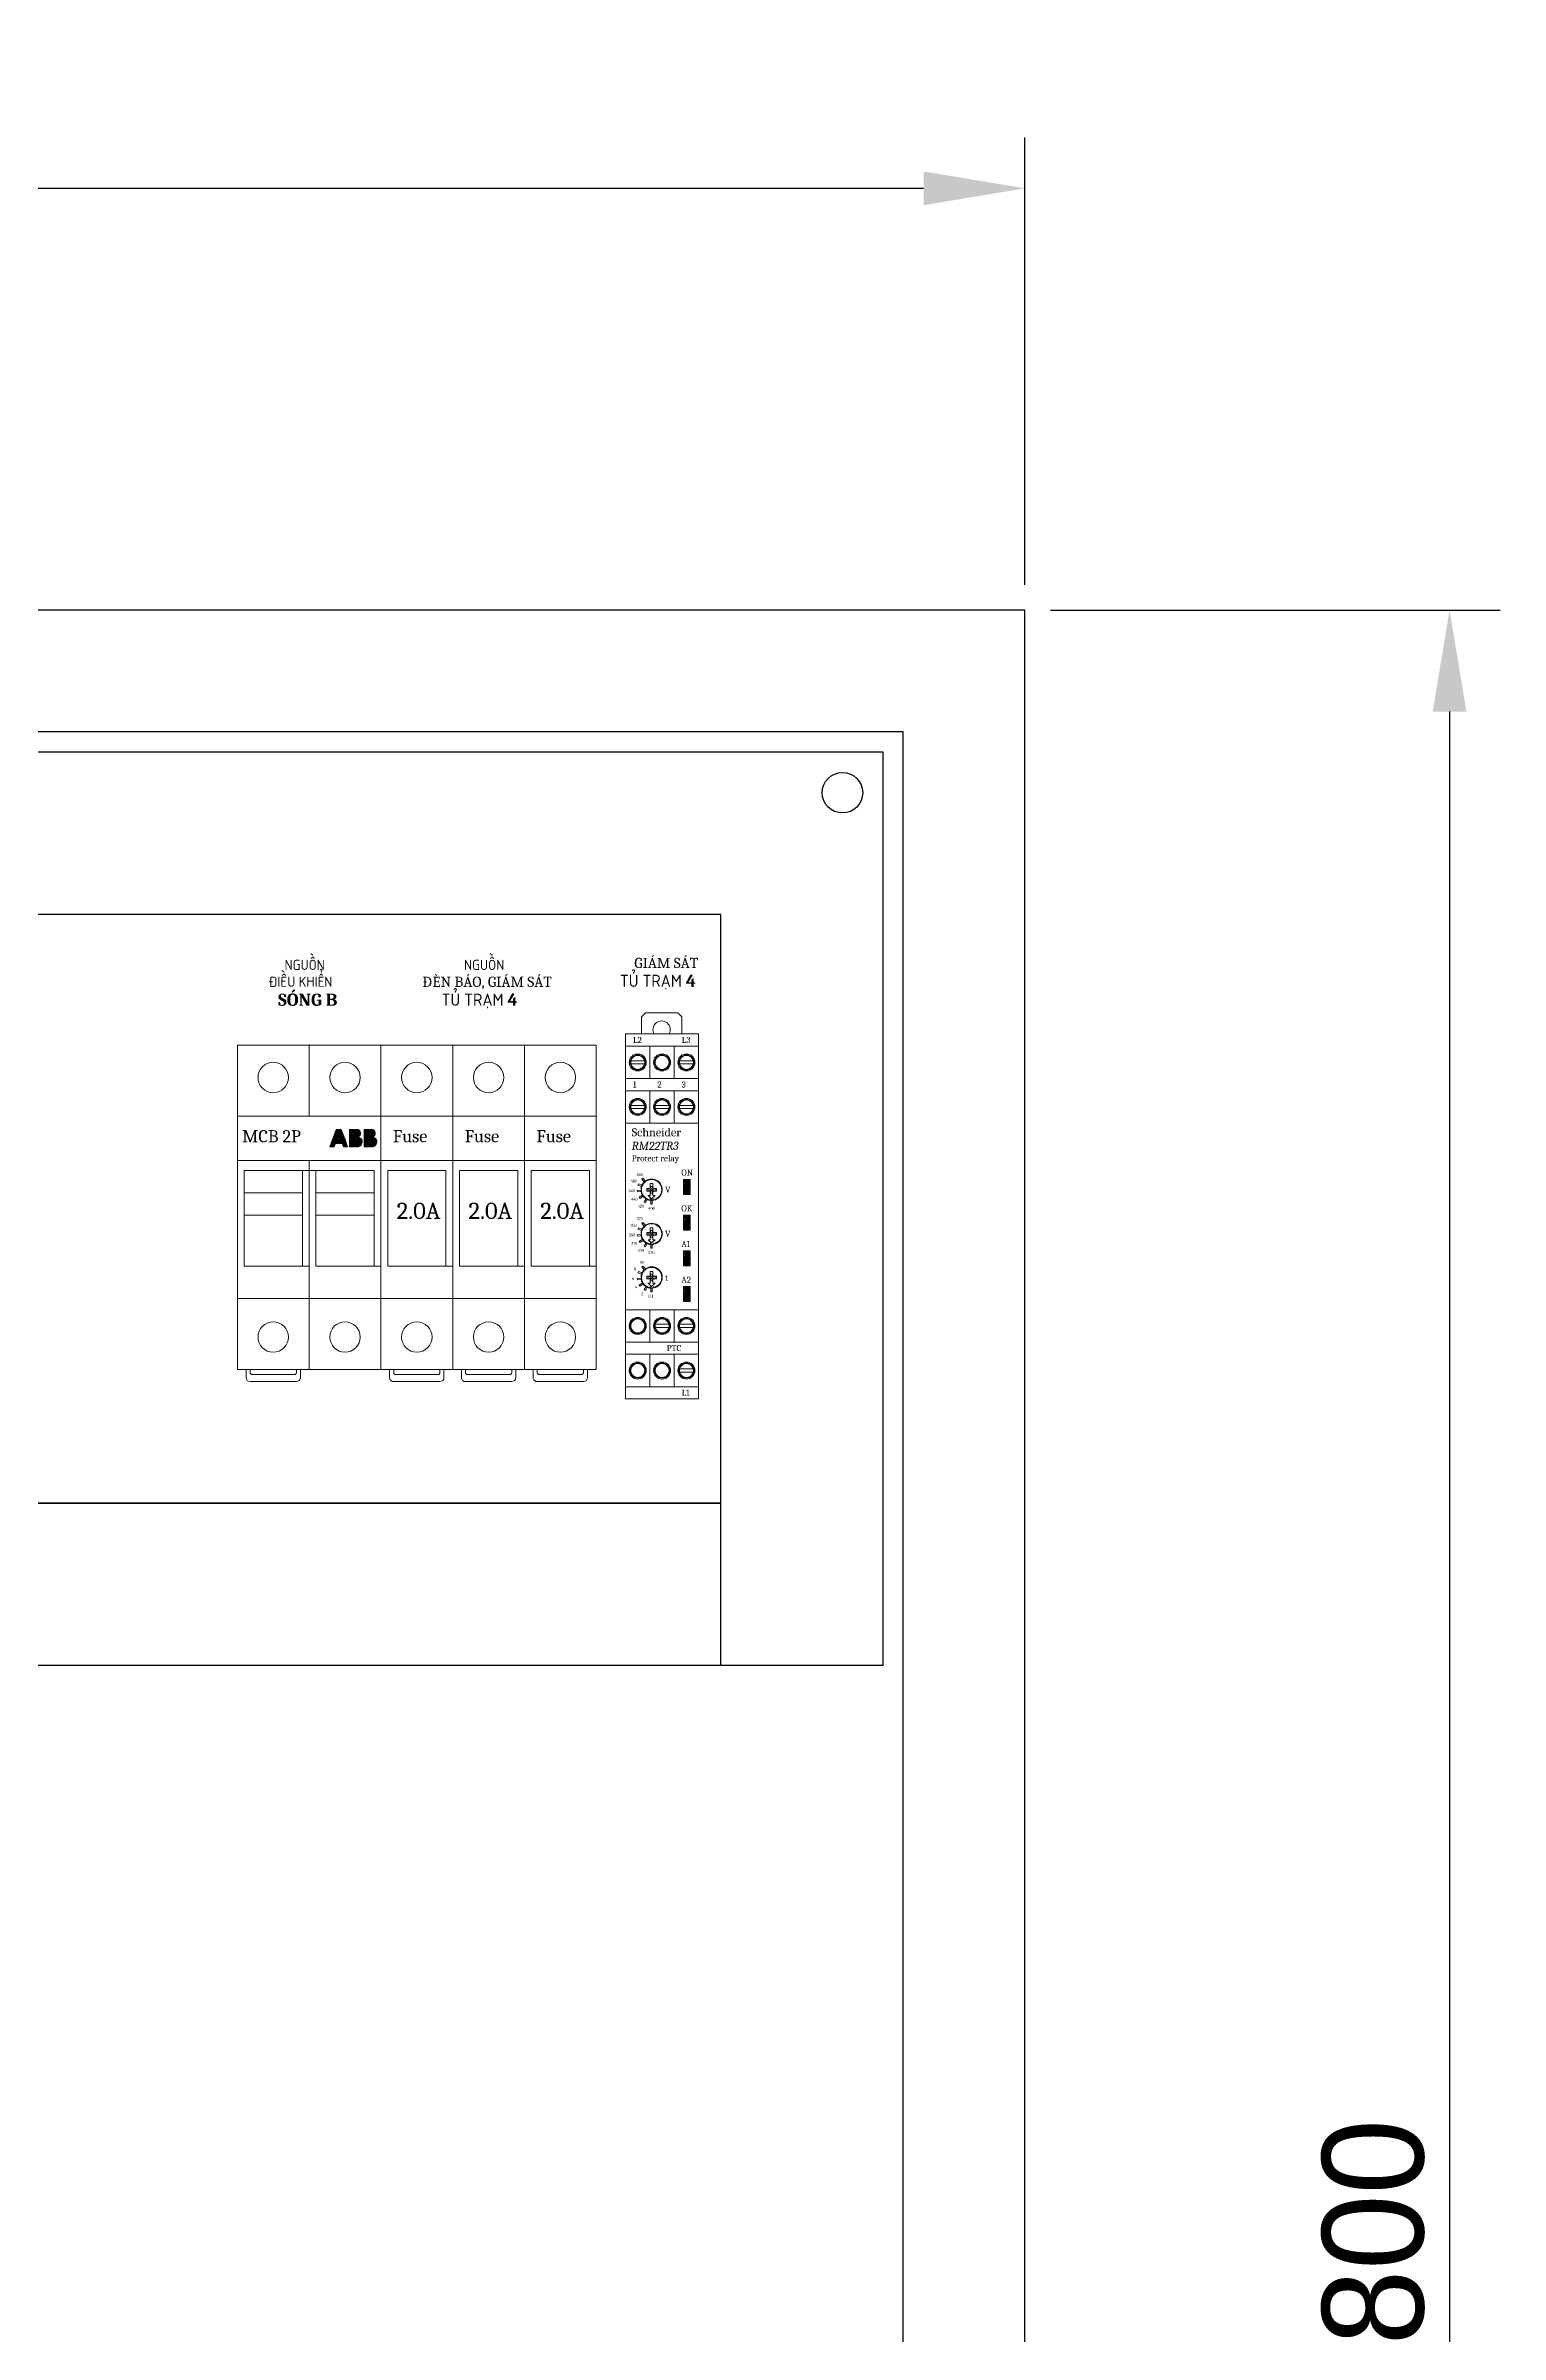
# Model space of a CAD drawing. Extents: x 223136 to 348136, y -32544 to -4064.
# Drawn here: x 241722 to 242081, y -30835 to -30271 of the extents above; entities that cross this region are included whole.
import ezdxf

# ---------------------------------------------------------------- set-up
doc = ezdxf.new("R2010")
doc.units = 0
doc.header["$LTSCALE"] = 20
doc.header["$MEASUREMENT"] = 0
for name, color, linetype, lineweight in [('EPLAN100', 7, 'Continuous', 25), ('Ghi Chu', 7, 'Continuous', 13), ('kich thuoc', 140, 'Continuous', 0)]:
    doc.layers.add(name, color=color, linetype=linetype, lineweight=lineweight)
doc.layers.add('PDF_Geometry', color=7, linetype='Continuous')
doc.layers.add('WirringDuct', color=130, linetype='Continuous')
doc.styles.add('Chu_10', font='Cambria.ttf', dxfattribs={"height": 10})
doc.dimstyles.get("Standard").update_dxf_attribs({"dimtxt": 0.18, "dimasz": 0.18, "dimexe": 0.18, "dimexo": 0.0625, "dimgap": 0.09, "dimtad": 0, "dimtih": 1, "dimtoh": 1, "dimdec": 4, "dimzin": 0, "dimdsep": 46, "dimtxsty": 'Standard', "dimcen": 0.09, "dimadec": 0, "dimazin": 0, "dimtfac": 1, "dimtdec": 4, "dimtofl": 0, "dimtmove": 0, "dimatfit": 3, "dimfxl": 0, "dimtolj": 1, "dimtzin": 0, "dimarcsym": 0})

# ---------------------------------------------------------------- blocks, each defined once
blk = doc.blocks.new('MCB-2P')
at = {"layer": 'EPLAN100', "linetype": 'Continuous', "lineweight": 13, "ltscale": 8}
for points in [[(-2968.54, 1257.57), (-2967.82, 1259.63), (-2966.48, 1259.63), (-2966.48, 1258.4), (-2967.2, 1258.4), (-2967.51, 1257.57)], [(-2967.76, 1259.82), (-2966.98, 1261.88), (-2966.48, 1261.88), (-2966.48, 1259.82)], [(-2964.97, 1259.82), (-2965.74, 1261.88), (-2966.25, 1261.88), (-2966.25, 1259.82)], [(-2964.19, 1257.57), (-2964.91, 1259.63), (-2966.25, 1259.63), (-2966.25, 1258.4), (-2965.53, 1258.4), (-2965.22, 1257.57)], [(-2963.73, 1261.88), (-2962.49, 1261.88), (-2962.49, 1259.82), (-2963.73, 1259.82)], [(-2963.73, 1257.57), (-2963.73, 1259.63), (-2962.49, 1259.63), (-2962.49, 1257.57)], [(-2961.13, 1259.82), (-2962.27, 1259.82), (-2962.27, 1261.88), (-2961.65, 1261.88), (-2961.42, 1261.77), (-2961.21, 1261.57), (-2961.09, 1261.36), (-2961.05, 1261.24), (-2961.01, 1260.99), (-2961.01, 1260.74), (-2961.13, 1260.46), (-2961.3, 1260.29), (-2961.42, 1260.21), (-2961.42, 1260), (-2961.3, 1259.92)], [(-2962.27, 1259.63), (-2962.27, 1257.57), (-2961.54, 1257.57), (-2961.21, 1257.76), (-2960.97, 1258.01), (-2960.8, 1258.25), (-2960.68, 1258.5), (-2960.64, 1258.79), (-2960.64, 1259.12), (-2960.72, 1259.37), (-2960.8, 1259.53), (-2960.93, 1259.63)], [(-2960.08, 1261.87), (-2958.84, 1261.87), (-2958.84, 1259.81), (-2960.08, 1259.81)], [(-2960.08, 1257.57), (-2960.08, 1259.63), (-2958.84, 1259.63), (-2958.84, 1257.57)], [(-2957.48, 1259.81), (-2958.62, 1259.81), (-2958.62, 1261.87), (-2958, 1261.87), (-2957.77, 1261.77), (-2957.57, 1261.57), (-2957.44, 1261.36), (-2957.4, 1261.24), (-2957.36, 1260.99), (-2957.36, 1260.74), (-2957.48, 1260.45), (-2957.65, 1260.29), (-2957.77, 1260.21), (-2957.77, 1260), (-2957.65, 1259.92)], [(-2958.62, 1259.63), (-2958.62, 1257.57), (-2957.89, 1257.57), (-2957.57, 1257.76), (-2957.32, 1258), (-2957.15, 1258.25), (-2957.03, 1258.5), (-2956.99, 1258.79), (-2956.99, 1259.12), (-2957.07, 1259.36), (-2957.15, 1259.53), (-2957.28, 1259.63)]]:
    blk.add_hatch(color=1, dxfattribs=at).paths.add_polyline_path(points, flags=0)
at = {"lineweight": 15}
for p, q in [((-2991.38, 1282.69), (-2991.38, 1202.69)), ((-2973.68, 1282.69), (-2991.38, 1282.69)), ((-2955.98, 1282.69), (-2973.68, 1282.69)), ((-2955.98, 1282.69), (-2955.98, 1202.69)), ((-2991.38, 1202.69), (-2973.68, 1202.69)), ((-2973.68, 1202.69), (-2955.98, 1202.69))]:
    blk.add_line(p, q, dxfattribs=at)
at = {"lineweight": 5}
for p, q in [((-2973.68, 1282.69), (-2973.68, 1265.19)), ((-2991.38, 1265.19), (-2973.68, 1265.19)), ((-2991.38, 1265.19), (-2973.68, 1265.19)), ((-2973.68, 1265.19), (-2955.98, 1265.19)), ((-2973.68, 1265.19), (-2955.98, 1265.19)), ((-2991.38, 1254.19), (-2973.68, 1254.19)), ((-2973.68, 1254.19), (-2973.68, 1229.19)), ((-2973.68, 1254.19), (-2955.98, 1254.19)), ((-2989.71, 1251.75), (-2989.71, 1228.19)), ((-2989.71, 1251.75), (-2957.65, 1251.75)), ((-2975.35, 1251.75), (-2975.35, 1228.19)), ((-2972.01, 1251.75), (-2972.01, 1228.19)), ((-2957.65, 1251.75), (-2957.65, 1228.19)), ((-2989.71, 1246.25), (-2975.35, 1246.25)), ((-2972.01, 1246.25), (-2957.65, 1246.25)), ((-2989.71, 1240.75), (-2975.35, 1240.75)), ((-2972.01, 1240.75), (-2957.65, 1240.75)), ((-2989.71, 1228.19), (-2973.68, 1228.19)), ((-2973.68, 1229.19), (-2973.68, 1202.69)), ((-2972.01, 1228.19), (-2955.98, 1228.19)), ((-2991.38, 1220.19), (-2973.68, 1220.19)), ((-2973.68, 1220.19), (-2955.98, 1220.19)), ((-2989.23, 1202.69), (-2989.23, 1200.69)), ((-2988.23, 1202.69), (-2988.23, 1201.93)), ((-2976.83, 1202.69), (-2976.83, 1201.93)), ((-2975.83, 1202.69), (-2975.83, 1200.69)), ((-2976.83, 1199.69), (-2988.23, 1199.69)), ((-2977.33, 1201.43), (-2987.73, 1201.43))]:
    blk.add_line(p, q, dxfattribs=at)
for centre in [(-2982.53, 1274.69), (-2964.83, 1274.69), (-2982.53, 1210.69), (-2964.83, 1210.69)]:
    blk.add_circle(centre, 3.75, dxfattribs=at)
for centre, radius, start, end in [((-2988.23, 1200.69), 1, 180, 270), ((-2987.73, 1201.93), 0.5, 180, 270), ((-2977.33, 1201.93), 0.5, 270, 0), ((-2976.83, 1200.69), 1, 270, 0)]:
    blk.add_arc(centre, radius, start, end, dxfattribs=at)
at = {"layer": 'EPLAN100', "color": 1, "linetype": 'Continuous', "lineweight": 13, "ltscale": 8}
for points in [[(-2968.54, 1257.57), (-2967.82, 1259.63), (-2966.48, 1259.63), (-2966.48, 1258.4), (-2967.2, 1258.4), (-2967.51, 1257.57)], [(-2967.76, 1259.82), (-2966.98, 1261.88), (-2966.48, 1261.88), (-2966.48, 1259.82)], [(-2964.97, 1259.82), (-2965.74, 1261.88), (-2966.25, 1261.88), (-2966.25, 1259.82)], [(-2964.19, 1257.57), (-2964.91, 1259.63), (-2966.25, 1259.63), (-2966.25, 1258.4), (-2965.53, 1258.4), (-2965.22, 1257.57)], [(-2963.73, 1261.88), (-2962.49, 1261.88), (-2962.49, 1259.82), (-2963.73, 1259.82)], [(-2963.73, 1257.57), (-2963.73, 1259.63), (-2962.49, 1259.63), (-2962.49, 1257.57)], [(-2961.13, 1259.82), (-2962.27, 1259.82), (-2962.27, 1261.88), (-2961.65, 1261.88), (-2961.42, 1261.77), (-2961.21, 1261.57), (-2961.09, 1261.36), (-2961.05, 1261.24), (-2961.01, 1260.99), (-2961.01, 1260.74), (-2961.13, 1260.46), (-2961.3, 1260.29), (-2961.42, 1260.21), (-2961.42, 1260), (-2961.3, 1259.92)], [(-2962.27, 1259.63), (-2962.27, 1257.57), (-2961.54, 1257.57), (-2961.21, 1257.76), (-2960.97, 1258.01), (-2960.8, 1258.25), (-2960.68, 1258.5), (-2960.64, 1258.79), (-2960.64, 1259.12), (-2960.72, 1259.37), (-2960.8, 1259.53), (-2960.93, 1259.63)], [(-2960.08, 1261.87), (-2958.84, 1261.87), (-2958.84, 1259.81), (-2960.08, 1259.81)], [(-2960.08, 1257.57), (-2960.08, 1259.63), (-2958.84, 1259.63), (-2958.84, 1257.57)], [(-2957.48, 1259.81), (-2958.62, 1259.81), (-2958.62, 1261.87), (-2958, 1261.87), (-2957.77, 1261.77), (-2957.57, 1261.57), (-2957.44, 1261.36), (-2957.4, 1261.24), (-2957.36, 1260.99), (-2957.36, 1260.74), (-2957.48, 1260.45), (-2957.65, 1260.29), (-2957.77, 1260.21), (-2957.77, 1260), (-2957.65, 1259.92)], [(-2958.62, 1259.63), (-2958.62, 1257.57), (-2957.89, 1257.57), (-2957.57, 1257.76), (-2957.32, 1258), (-2957.15, 1258.25), (-2957.03, 1258.5), (-2956.99, 1258.79), (-2956.99, 1259.12), (-2957.07, 1259.36), (-2957.15, 1259.53), (-2957.28, 1259.63)]]:
    blk.add_lwpolyline(points, close=True, dxfattribs=at)
at = {"lineweight": 5, "insert": (-2990.18, 1261.71), "char_height": 3, "attachment_point": 1}
blk.add_mtext_dynamic_manual_height_columns('{\\fCambria|b0|i0|c163|p18;MCB 2P}', width=32.3209, gutter_width=1, heights=[0], dxfattribs=at)
blk = doc.blocks.new('fuse20a')
at = {"lineweight": 0}
for p, q in [((0, 17.7), (28.5, 17.7)), ((0, 17.7), (0, 0)), ((17.5, 0), (17.5, 17.7)), ((17.5, 0), (17.5, 17.7)), ((28.5, 17.7), (62.5, 17.7)), ((28.5, 0), (28.5, 17.7)), ((54.5, 1.67), (54.5, 17.7)), ((60.5, 17.7), (80, 17.7)), ((62.5, 0), (62.5, 17.7)), ((80, 0), (80, 17.7)), ((30.94, 16.03), (54.5, 16.03)), ((30.94, 1.67), (30.94, 16.03)), ((80, 15.55), (82, 15.55)), ((80, 14.55), (80.76, 14.55)), ((81.26, 14.05), (81.26, 3.65)), ((83, 14.55), (83, 3.15)), ((0, 0), (28.5, 0)), ((28.5, 0), (53.5, 0)), ((30.94, 1.67), (54.5, 1.67)), ((53.5, 0), (80, 0)), ((80, 3.15), (80.76, 3.15)), ((80, 2.15), (82, 2.15))]:
    blk.add_line(p, q, dxfattribs=at)
for centre in [(8, 8.85), (72, 8.85)]:
    blk.add_circle(centre, 3.75, dxfattribs=at)
for centre, radius, start, end in [((80.76, 14.05), 0.5, 0, 90), ((82, 14.55), 1, 0, 90), ((80.76, 3.65), 0.5, 270, 0), ((82, 3.15), 1, 270, 0)]:
    blk.add_arc(centre, radius, start, end, dxfattribs=at)
at = {"lineweight": 0, "attachment_point": 1, "rotation": 90}
for s, heights, insert, char_height in [('{\\fCambria|b0|i0|c163|p18;Fuse}', [0], (20.96, 2.95), 3), ('{\\fCambria|b0|i0|c163|p18;2.0A}', [4.08], (38.86, 3.89), 4)]:
    blk.add_mtext_dynamic_manual_height_columns(s, width=13.3658, gutter_width=1, heights=heights, dxfattribs=dict(at, insert=insert, char_height=char_height))
blk = doc.blocks.new('*D69')
at = {"color": 0, "lineweight": -2, "transparency": 16777216}
for p, q in [((241363.5, -30403.75), (241363.5, -30293.45)), ((241963.5, -30403.75), (241963.5, -30293.45)), ((241388.5, -30305.95), (241938.5, -30305.95))]:
    blk.add_line(p, q, dxfattribs=at)
at = {"color": 0, "transparency": 16777216}
for points in [[(241388.5, -30301.79), (241388.5, -30310.12), (241363.5, -30305.95)], [(241938.5, -30301.79), (241938.5, -30310.12), (241963.5, -30305.95)]]:
    blk.add_solid(points, dxfattribs=at)
at = {"layer": 'Defpoints', "color": 0, "transparency": 16777216}
for p in [(241963.5, -30305.95), (241363.5, -30410), (241963.5, -30410)]:
    blk.add_point(p, dxfattribs=at)
at = {"color": 0, "transparency": 16777216, "insert": (241663.5, -30287.2), "char_height": 25, "attachment_point": 5}
blk.add_mtext('600', dxfattribs=at)
blk = doc.blocks.new('*D70')
at = {"color": 0, "lineweight": -2, "transparency": 16777216}
for p, q in [((241969.75, -30410), (242080.67, -30410)), ((242068.17, -30435), (242068.17, -31185)), ((241969.75, -31210), (242080.67, -31210))]:
    blk.add_line(p, q, dxfattribs=at)
at = {"color": 0, "transparency": 16777216}
for points in [[(242064, -30435), (242072.33, -30435), (242068.17, -30410)], [(242064, -31185), (242072.33, -31185), (242068.17, -31210)]]:
    blk.add_solid(points, dxfattribs=at)
at = {"layer": 'Defpoints', "color": 0, "transparency": 16777216}
for p in [(241963.5, -30410), (241963.5, -31210), (242068.17, -31210)]:
    blk.add_point(p, dxfattribs=at)
at = {"color": 0, "transparency": 16777216, "insert": (242049.42, -30810), "char_height": 25, "attachment_point": 5, "rotation": 90}
blk.add_mtext('800', dxfattribs=at)

msp = doc.modelspace()

# ---------------------------------------------------------------- hatches: boundary and pattern name
at = {"lineweight": 5, "true_color": 0xcd2027}
h = msp.add_hatch(color=242, dxfattribs=at)
h.dxf.hatch_style = 1
h.paths.add_polyline_path([(241880.738, -30550.653), (241879.535, -30550.653), (241879.535, -30551.195), (241880.738, -30552.902)])
at = {"lineweight": 5}
h = msp.add_hatch(color=7, dxfattribs=at)
h.dxf.hatch_style = 1
h.paths.add_polyline_path([(241880.738, -30553.833), (241880.738, -30553.291), (241879.535, -30551.584), (241879.535, -30553.833)])
at = {"lineweight": 5, "true_color": 0xcd2027}
h = msp.add_hatch(color=242, dxfattribs=at)
h.dxf.hatch_style = 1
h.paths.add_polyline_path([(241880.738, -30559.453), (241879.535, -30559.453), (241879.535, -30559.995), (241880.738, -30561.702)])
at = {"lineweight": 5}
h = msp.add_hatch(color=7, dxfattribs=at)
h.dxf.hatch_style = 1
h.paths.add_polyline_path([(241880.738, -30562.633), (241880.738, -30562.091), (241879.535, -30560.384), (241879.535, -30562.633)])
at = {"lineweight": 5, "true_color": 0xcd2027}
h = msp.add_hatch(color=242, dxfattribs=at)
h.dxf.hatch_style = 1
h.paths.add_polyline_path([(241880.738, -30568.253), (241879.535, -30568.253), (241879.535, -30568.795), (241880.738, -30570.502)])
at = {"lineweight": 5}
h = msp.add_hatch(color=7, dxfattribs=at)
h.dxf.hatch_style = 1
h.paths.add_polyline_path([(241880.738, -30571.433), (241880.738, -30570.891), (241879.535, -30569.184), (241879.535, -30571.433)])
at = {"lineweight": 5, "true_color": 0xcd2027}
h = msp.add_hatch(color=242, dxfattribs=at)
h.dxf.hatch_style = 1
h.paths.add_polyline_path([(241880.738, -30577.053), (241879.535, -30577.053), (241879.535, -30577.595), (241880.738, -30579.302)])
at = {"lineweight": 5}
h = msp.add_hatch(color=7, dxfattribs=at)
h.dxf.hatch_style = 1
h.paths.add_polyline_path([(241880.738, -30580.233), (241880.738, -30579.691), (241879.535, -30577.984), (241879.535, -30580.233)])

# ---------------------------------------------------------------- linework, layer by layer
at = {"linetype": 'ByBlock', "lineweight": 5}
for p, q in [((241865.02, -30514.506), (241883.02, -30514.506)), ((241865.02, -30517.506), (241883.02, -30517.506)), ((241871.02, -30525.506), (241871.02, -30517.506)), ((241877.02, -30525.506), (241877.02, -30517.506)), ((241865.02, -30525.506), (241883.02, -30525.506)), ((241865.02, -30528.506), (241883.02, -30528.506)), ((241871.02, -30536.506), (241871.02, -30528.506)), ((241877.02, -30536.506), (241877.02, -30528.506)), ((241883.02, -30536.506), (241883.02, -30528.506)), ((241883.02, -30536.506), (241883.02, -30528.506)), ((241865.02, -30536.506), (241883.02, -30536.506)), ((241865.02, -30582.506), (241883.02, -30582.506)), ((241871.02, -30582.506), (241871.02, -30590.506)), ((241877.02, -30582.506), (241877.02, -30590.506)), ((241883.02, -30582.506), (241883.02, -30590.506)), ((241883.02, -30582.506), (241883.02, -30590.506)), ((241865.02, -30590.506), (241883.02, -30590.506)), ((241865.02, -30593.506), (241883.02, -30593.506)), ((241871.02, -30593.506), (241871.02, -30601.506)), ((241877.02, -30593.506), (241877.02, -30601.506)), ((241865.02, -30601.506), (241883.02, -30601.506)), ((241865.02, -30604.506), (241883.02, -30604.506))]:
    msp.add_line(p, q, dxfattribs=at)
at = {"color": 242, "true_color": 0xcd2027}
for points in [[(241363.5, -31210), (241963.5, -31210), (241963.5, -30410), (241363.5, -30410)], [(241393.5, -31180), (241933.5, -31180), (241933.5, -30440), (241393.5, -30440)]]:
    msp.add_lwpolyline(points, close=True, dxfattribs=at)
at = {"linetype": 'ByBlock', "lineweight": 5}
msp.add_lwpolyline([(241865.02, -30604.506), (241883.02, -30604.506), (241883.02, -30514.506), (241865.02, -30514.506)], close=True, dxfattribs=at)
at = {"linetype": 'ByBlock'}
msp.add_lwpolyline([(241438.5, -30670.201), (241888.5, -30670.201), (241888.5, -30630.201), (241438.5, -30630.201)], close=True, dxfattribs=at)
msp.add_circle((241918.5, -30455), 5)
at = {"layer": 'Ghi Chu', "color": 2, "linetype": 'Continuous', "lineweight": 5}
for p, q in [((241868.916, -30510.253), (241869.906, -30509.264)), ((241869.906, -30509.264), (241877.924, -30509.264)), ((241877.924, -30509.264), (241878.913, -30510.253)), ((241868.916, -30514.506), (241868.916, -30510.253)), ((241878.913, -30510.253), (241878.913, -30514.506))]:
    msp.add_line(p, q, dxfattribs=at)
at = {"layer": 'Ghi Chu', "color": 4, "linetype": 'Continuous', "lineweight": 5, "ltscale": 0.6}
for points in [[(241868.826, -30553.188), (241868.826, -30553.188), (241868.857, -30553.248), (241868.857, -30553.367), (241867.931, -30553.457), (241867.901, -30553.128), (241868.826, -30553.039)], [(241868.826, -30552.68), (241868.857, -30552.561), (241868.857, -30552.441), (241868.887, -30552.322), (241868.916, -30552.202), (241868.947, -30552.083)], [(241869.186, -30554.233), (241869.126, -30554.144), (241869.066, -30554.024), (241869.036, -30553.935), (241868.976, -30553.815), (241868.947, -30553.695), (241868.916, -30553.607), (241868.857, -30553.367)], [(241869.096, -30551.784), (241869.126, -30551.665), (241869.186, -30551.575), (241869.245, -30551.485), (241869.335, -30551.366), (241869.394, -30551.276), (241869.484, -30551.187), (241869.544, -30551.097), (241869.633, -30551.037)], [(241870.081, -30555.159), (241869.962, -30555.1), (241869.872, -30555.01), (241869.783, -30554.951), (241869.693, -30554.861), (241869.604, -30554.801), (241869.514, -30554.712), (241869.454, -30554.621), (241869.365, -30554.533)], [(241871.246, -30552.83), (241871.336, -30552.74), (241871.366, -30552.71)], [(241871.366, -30553.128), (241871.306, -30553.069), (241871.276, -30553.039), (241871.246, -30553.009)], [(241871.516, -30552.71), (241871.605, -30552.77), (241871.635, -30552.8), (241871.635, -30552.83)], [(241871.635, -30553.009), (241871.605, -30553.069), (241871.575, -30553.098), (241871.516, -30553.128)], [(241871.276, -30555.548), (241871.157, -30555.518), (241871.037, -30555.518), (241870.918, -30555.488), (241870.799, -30555.459), (241870.709, -30555.428), (241870.589, -30555.398), (241870.47, -30555.368), (241870.381, -30555.309)], [(241868.826, -30564.078), (241868.826, -30564.078), (241868.857, -30564.138), (241868.857, -30564.257), (241867.931, -30564.347), (241867.901, -30564.018), (241868.826, -30563.929)], [(241868.826, -30563.571), (241868.857, -30563.451), (241868.857, -30563.331), (241868.887, -30563.212), (241868.916, -30563.092), (241868.947, -30562.973)], [(241869.186, -30565.123), (241869.126, -30565.034), (241869.066, -30564.914), (241869.036, -30564.825), (241868.976, -30564.705), (241868.947, -30564.585), (241868.916, -30564.497), (241868.857, -30564.257)], [(241869.096, -30562.674), (241869.126, -30562.555), (241869.186, -30562.465), (241869.245, -30562.375), (241869.335, -30562.256), (241869.394, -30562.166), (241869.484, -30562.077), (241869.544, -30561.987), (241869.633, -30561.927)], [(241870.081, -30566.049), (241869.962, -30565.99), (241869.872, -30565.9), (241869.783, -30565.841), (241869.693, -30565.751), (241869.604, -30565.691), (241869.514, -30565.602), (241869.454, -30565.511), (241869.365, -30565.423)], [(241871.276, -30566.438), (241871.157, -30566.408), (241871.037, -30566.408), (241870.918, -30566.378), (241870.799, -30566.349), (241870.709, -30566.318), (241870.589, -30566.288), (241870.47, -30566.258), (241870.381, -30566.199)], [(241871.246, -30563.72), (241871.336, -30563.63), (241871.366, -30563.6)], [(241871.366, -30564.018), (241871.306, -30563.959), (241871.276, -30563.929), (241871.246, -30563.899)], [(241871.516, -30563.6), (241871.605, -30563.66), (241871.635, -30563.69), (241871.635, -30563.72)], [(241871.635, -30563.899), (241871.605, -30563.959), (241871.575, -30563.988), (241871.516, -30564.018)], [(241868.83, -30574.836), (241868.83, -30574.836), (241868.86, -30574.896), (241868.86, -30575.015), (241867.934, -30575.105), (241867.905, -30574.776), (241868.83, -30574.687)], [(241868.83, -30574.328), (241868.86, -30574.209), (241868.86, -30574.089), (241868.89, -30573.969), (241868.919, -30573.85), (241868.95, -30573.731)], [(241869.189, -30575.881), (241869.129, -30575.792), (241869.069, -30575.672), (241869.039, -30575.582), (241868.98, -30575.463), (241868.95, -30575.343), (241868.919, -30575.254), (241868.86, -30575.015)], [(241869.099, -30573.432), (241869.129, -30573.313), (241869.189, -30573.223), (241869.248, -30573.133), (241869.338, -30573.014), (241869.398, -30572.924), (241869.487, -30572.835), (241869.547, -30572.745), (241869.636, -30572.685)], [(241870.085, -30576.807), (241869.965, -30576.748), (241869.875, -30576.658), (241869.786, -30576.599), (241869.696, -30576.509), (241869.607, -30576.449), (241869.517, -30576.359), (241869.457, -30576.269), (241869.368, -30576.18)], [(241871.28, -30577.196), (241871.16, -30577.166), (241871.041, -30577.166), (241870.921, -30577.136), (241870.802, -30577.106), (241870.712, -30577.076), (241870.592, -30577.046), (241870.473, -30577.016), (241870.384, -30576.956)], [(241871.25, -30574.477), (241871.339, -30574.388), (241871.369, -30574.358)], [(241871.369, -30574.776), (241871.309, -30574.716), (241871.28, -30574.687), (241871.25, -30574.656)], [(241871.519, -30574.358), (241871.608, -30574.418), (241871.638, -30574.448), (241871.638, -30574.477)], [(241871.638, -30574.656), (241871.608, -30574.716), (241871.578, -30574.746), (241871.519, -30574.776)]]:
    msp.add_lwpolyline(points, dxfattribs=at)
for points in [[(241868.08, -30551.754), (241868.229, -30551.426), (241869.096, -30551.784), (241869.066, -30551.814), (241869.036, -30551.874), (241869.036, -30551.904), (241869.006, -30551.934), (241869.006, -30551.964), (241868.976, -30552.023), (241868.976, -30552.053), (241868.947, -30552.083)], [(241868.588, -30555.04), (241868.408, -30554.771), (241869.186, -30554.233), (241869.215, -30554.293), (241869.215, -30554.323), (241869.245, -30554.353), (241869.305, -30554.413), (241869.335, -30554.472), (241869.335, -30554.502), (241869.365, -30554.533)], [(241869.036, -30550.32), (241869.305, -30550.081), (241869.902, -30550.798), (241869.872, -30550.828), (241869.813, -30550.858), (241869.783, -30550.888), (241869.753, -30550.918), (241869.723, -30550.948), (241869.693, -30550.978), (241869.663, -30551.008), (241869.633, -30551.037)], [(241869.932, -30556.145), (241869.633, -30555.966), (241870.081, -30555.159), (241870.111, -30555.189), (241870.142, -30555.189), (241870.171, -30555.219), (241870.231, -30555.249), (241870.261, -30555.249), (241870.29, -30555.279), (241870.32, -30555.309), (241870.381, -30555.309)], [(241870.261, -30552.591), (241870.978, -30552.591), (241871.007, -30552.561), (241871.037, -30552.561), (241871.067, -30552.531), (241871.067, -30552.501), (241871.097, -30552.472), (241871.097, -30551.396), (241871.784, -30551.396), (241871.784, -30552.441), (241871.813, -30552.472), (241871.813, -30552.501), (241871.844, -30552.531), (241871.874, -30552.561), (241871.903, -30552.561), (241871.934, -30552.591), (241872.62, -30552.591), (241872.62, -30553.248), (241871.934, -30553.248), (241871.903, -30553.278), (241871.874, -30553.278), (241871.844, -30553.307), (241871.813, -30553.337), (241871.813, -30553.367), (241871.784, -30553.397), (241871.784, -30554.353), (241872.292, -30554.353), (241871.455, -30555.159), (241870.589, -30554.353), (241871.097, -30554.353), (241871.097, -30553.367), (241871.067, -30553.337), (241871.067, -30553.307), (241871.037, -30553.278), (241871.007, -30553.278), (241870.978, -30553.248), (241870.261, -30553.248)], [(241871.246, -30553.009), (241871.246, -30552.83), (241870.589, -30552.591), (241870.589, -30553.248)], [(241871.097, -30552.083), (241871.784, -30552.083), (241871.516, -30552.71), (241871.366, -30552.71)], [(241871.784, -30553.756), (241871.097, -30553.756), (241871.366, -30553.128), (241871.516, -30553.128)], [(241872.292, -30552.591), (241871.635, -30552.83), (241871.665, -30552.919), (241871.635, -30553.009), (241872.292, -30553.248)], [(241871.605, -30556.474), (241871.276, -30556.474), (241871.276, -30555.548), (241871.605, -30555.548)], [(241868.08, -30562.644), (241868.229, -30562.316), (241869.096, -30562.674), (241869.066, -30562.704), (241869.036, -30562.764), (241869.036, -30562.794), (241869.006, -30562.824), (241869.006, -30562.854), (241868.976, -30562.913), (241868.976, -30562.943), (241868.947, -30562.973)], [(241868.588, -30565.93), (241868.408, -30565.661), (241869.186, -30565.123), (241869.215, -30565.183), (241869.215, -30565.213), (241869.245, -30565.243), (241869.305, -30565.303), (241869.335, -30565.362), (241869.335, -30565.392), (241869.365, -30565.423)], [(241869.036, -30561.21), (241869.305, -30560.971), (241869.902, -30561.688), (241869.872, -30561.718), (241869.813, -30561.748), (241869.783, -30561.778), (241869.753, -30561.808), (241869.723, -30561.838), (241869.693, -30561.868), (241869.663, -30561.898), (241869.633, -30561.927)], [(241869.932, -30567.035), (241869.633, -30566.856), (241870.081, -30566.049), (241870.111, -30566.079), (241870.142, -30566.079), (241870.171, -30566.109), (241870.231, -30566.139), (241870.261, -30566.139), (241870.29, -30566.169), (241870.32, -30566.199), (241870.381, -30566.199)], [(241870.261, -30563.481), (241870.978, -30563.481), (241871.007, -30563.451), (241871.037, -30563.451), (241871.067, -30563.421), (241871.067, -30563.391), (241871.097, -30563.362), (241871.097, -30562.286), (241871.784, -30562.286), (241871.784, -30563.331), (241871.813, -30563.362), (241871.813, -30563.391), (241871.844, -30563.421), (241871.874, -30563.451), (241871.903, -30563.451), (241871.934, -30563.481), (241872.62, -30563.481), (241872.62, -30564.138), (241871.934, -30564.138), (241871.903, -30564.168), (241871.874, -30564.168), (241871.844, -30564.197), (241871.813, -30564.227), (241871.813, -30564.257), (241871.784, -30564.287), (241871.784, -30565.243), (241872.292, -30565.243), (241871.455, -30566.049), (241870.589, -30565.243), (241871.097, -30565.243), (241871.097, -30564.257), (241871.067, -30564.227), (241871.067, -30564.197), (241871.037, -30564.168), (241871.007, -30564.168), (241870.978, -30564.138), (241870.261, -30564.138)], [(241871.246, -30563.899), (241871.246, -30563.72), (241870.589, -30563.481), (241870.589, -30564.138)], [(241871.097, -30562.973), (241871.784, -30562.973), (241871.516, -30563.6), (241871.366, -30563.6)], [(241871.784, -30564.646), (241871.097, -30564.646), (241871.366, -30564.018), (241871.516, -30564.018)], [(241871.605, -30567.364), (241871.276, -30567.364), (241871.276, -30566.438), (241871.605, -30566.438)], [(241872.292, -30563.481), (241871.635, -30563.72), (241871.665, -30563.809), (241871.635, -30563.899), (241872.292, -30564.138)], [(241869.039, -30571.968), (241869.308, -30571.729), (241869.906, -30572.446), (241869.875, -30572.476), (241869.816, -30572.506), (241869.786, -30572.536), (241869.757, -30572.566), (241869.726, -30572.595), (241869.696, -30572.625), (241869.666, -30572.655), (241869.636, -30572.685)], [(241868.083, -30573.402), (241868.233, -30573.074), (241869.099, -30573.432), (241869.069, -30573.462), (241869.039, -30573.521), (241869.039, -30573.551), (241869.01, -30573.581), (241869.01, -30573.612), (241868.98, -30573.671), (241868.98, -30573.701), (241868.95, -30573.731)], [(241868.591, -30576.688), (241868.412, -30576.419), (241869.189, -30575.881), (241869.218, -30575.941), (241869.218, -30575.971), (241869.248, -30576.001), (241869.308, -30576.061), (241869.338, -30576.12), (241869.338, -30576.15), (241869.368, -30576.18)], [(241869.936, -30577.793), (241869.636, -30577.614), (241870.085, -30576.807), (241870.115, -30576.837), (241870.145, -30576.837), (241870.174, -30576.867), (241870.234, -30576.897), (241870.264, -30576.897), (241870.294, -30576.927), (241870.324, -30576.956), (241870.384, -30576.956)], [(241870.264, -30574.239), (241870.981, -30574.239), (241871.01, -30574.209), (241871.041, -30574.209), (241871.07, -30574.179), (241871.07, -30574.149), (241871.101, -30574.119), (241871.101, -30573.044), (241871.787, -30573.044), (241871.787, -30574.089), (241871.817, -30574.119), (241871.817, -30574.149), (241871.847, -30574.179), (241871.877, -30574.209), (241871.906, -30574.209), (241871.937, -30574.239), (241872.623, -30574.239), (241872.623, -30574.896), (241871.937, -30574.896), (241871.906, -30574.926), (241871.877, -30574.926), (241871.847, -30574.955), (241871.817, -30574.985), (241871.817, -30575.015), (241871.787, -30575.045), (241871.787, -30576.001), (241872.295, -30576.001), (241871.459, -30576.807), (241870.592, -30576.001), (241871.101, -30576.001), (241871.101, -30575.015), (241871.07, -30574.985), (241871.07, -30574.955), (241871.041, -30574.926), (241871.01, -30574.926), (241870.981, -30574.896), (241870.264, -30574.896)], [(241871.25, -30574.656), (241871.25, -30574.477), (241870.592, -30574.239), (241870.592, -30574.896)], [(241871.101, -30573.731), (241871.787, -30573.731), (241871.519, -30574.358), (241871.369, -30574.358)], [(241871.787, -30575.403), (241871.101, -30575.403), (241871.369, -30574.776), (241871.519, -30574.776)], [(241871.608, -30578.122), (241871.28, -30578.122), (241871.28, -30577.196), (241871.608, -30577.196)], [(241872.295, -30574.239), (241871.638, -30574.477), (241871.668, -30574.567), (241871.638, -30574.656), (241872.295, -30574.896)]]:
    msp.add_lwpolyline(points, close=True, dxfattribs=at)
at = {"layer": 'Ghi Chu', "color": 1, "linetype": 'Continuous', "lineweight": 5, "ltscale": 0.6}
for centre in [(241868.02, -30521.506), (241874.02, -30521.506), (241880.02, -30521.506), (241868.02, -30532.506), (241874.02, -30532.506), (241880.02, -30532.506), (241868.02, -30586.506), (241874.02, -30586.506), (241880.02, -30586.506), (241868.02, -30597.506), (241874.02, -30597.506), (241880.02, -30597.506)]:
    msp.add_circle(centre, 1.867, dxfattribs=at)
at = {"layer": 'Ghi Chu', "color": 4, "linetype": 'Continuous', "lineweight": 5, "ltscale": 0.6}
for centre in [(241871.451, -30552.918), (241871.451, -30563.808), (241871.454, -30574.566)]:
    msp.add_circle(centre, 2.508, dxfattribs=at)
at = {"layer": 'Ghi Chu', "linetype": 'Continuous', "lineweight": 5, "ltscale": 0.6}
msp.add_arc((241873.916, -30513.416), 2.137, 329.32511, 210.67489, dxfattribs=at)
at = {"layer": 'Ghi Chu', "color": 1, "linetype": 'Continuous', "lineweight": 5, "ltscale": 0.6}
for centre, start, end in [((241868.02, -30521.506), 13.23598, 166.76402), ((241874.02, -30521.506), 13.23598, 166.76402), ((241880.02, -30521.506), 13.23598, 166.76402), ((241868.02, -30521.506), 193.22072, 346.77928), ((241874.02, -30521.506), 193.22072, 346.77928), ((241880.02, -30521.506), 193.22072, 346.77928), ((241868.02, -30532.506), 13.23598, 166.76402), ((241874.02, -30532.506), 13.23598, 166.76402), ((241880.02, -30532.506), 13.23598, 166.76402), ((241868.02, -30532.506), 193.22072, 346.77928), ((241874.02, -30532.506), 193.22072, 346.77928), ((241880.02, -30532.506), 193.22072, 346.77928), ((241868.02, -30586.506), 13.22072, 166.77928), ((241868.02, -30586.506), 193.23598, 346.76402), ((241874.02, -30586.506), 13.22072, 166.77928), ((241874.02, -30586.506), 193.23598, 346.76402), ((241880.02, -30586.506), 13.22072, 166.77928), ((241880.02, -30586.506), 193.23598, 346.76402), ((241868.02, -30597.506), 13.22072, 166.77928), ((241868.02, -30597.506), 193.23598, 346.76402), ((241874.02, -30597.506), 13.22072, 166.77928), ((241874.02, -30597.506), 193.23598, 346.76402), ((241880.02, -30597.506), 13.22072, 166.77928), ((241880.02, -30597.506), 193.23598, 346.76402)]:
    msp.add_arc(centre, 1.73, start, end, dxfattribs=at)
at = {"layer": 'Ghi Chu', "color": 4, "linetype": 'Continuous', "lineweight": 5, "ltscale": 0.6}
for centre in [(241871.447, -30552.921), (241871.447, -30563.811), (241871.451, -30574.569)]:
    msp.add_arc(centre, 2.631, 273.43129, 126.05025, dxfattribs=at)
for points in [[(241871.107, -30555.09), (241871.107, -30555.306), (241871.265, -30555.477), (241871.47, -30555.515)], [(241871.597, -30555.521), (241871.817, -30555.496), (241871.989, -30555.316), (241871.989, -30555.09)], [(241871.107, -30565.98), (241871.107, -30566.196), (241871.265, -30566.367), (241871.47, -30566.405)], [(241871.597, -30566.411), (241871.817, -30566.386), (241871.989, -30566.206), (241871.989, -30565.98)], [(241871.111, -30576.738), (241871.111, -30576.954), (241871.268, -30577.125), (241871.473, -30577.163)], [(241871.601, -30577.169), (241871.82, -30577.143), (241871.993, -30576.964), (241871.993, -30576.738)]]:
    msp.add_open_spline(points, degree=3, dxfattribs=at)
at = {"layer": 'kich thuoc', "color": 1, "lineweight": 5}
for p, q in [((241866.337, -30521.11), (241869.704, -30521.11)), ((241878.337, -30521.11), (241881.704, -30521.11)), ((241866.337, -30521.901), (241869.704, -30521.901)), ((241878.337, -30521.901), (241881.704, -30521.901)), ((241866.337, -30532.11), (241869.704, -30532.11)), ((241872.337, -30532.11), (241875.704, -30532.11)), ((241878.337, -30532.11), (241881.704, -30532.11)), ((241866.337, -30532.901), (241869.704, -30532.901)), ((241872.337, -30532.901), (241875.704, -30532.901)), ((241878.337, -30532.901), (241881.704, -30532.901)), ((241872.337, -30586.11), (241875.704, -30586.11)), ((241872.337, -30586.902), (241875.704, -30586.902)), ((241878.337, -30586.11), (241881.704, -30586.11)), ((241878.337, -30586.902), (241881.704, -30586.902)), ((241878.337, -30597.11), (241881.704, -30597.11)), ((241878.337, -30597.902), (241881.704, -30597.902))]:
    msp.add_line(p, q, dxfattribs=at)
at = {"layer": 'kich thuoc'}
msp.add_lwpolyline([(241865.02, -30536.506), (241883.02, -30536.506), (241883.02, -30582.506), (241865.02, -30582.506)], close=True, dxfattribs=at)
at = {"layer": 'kich thuoc', "lineweight": 5}
for centre in [(241868.02, -30521.506), (241874.02, -30521.506), (241880.02, -30521.506), (241868.02, -30532.506), (241874.02, -30532.506), (241880.02, -30532.506), (241868.02, -30586.506), (241874.02, -30586.506), (241880.02, -30586.506), (241868.02, -30597.506), (241874.02, -30597.506), (241880.02, -30597.506)]:
    msp.add_circle(centre, 2.1, dxfattribs=at)
at = {"layer": 'kich thuoc', "color": 1, "lineweight": 5}
for centre in [(241868.02, -30521.506), (241874.02, -30521.506), (241880.02, -30521.506), (241868.02, -30532.506), (241874.02, -30532.506), (241880.02, -30532.506), (241868.02, -30586.506), (241874.02, -30586.506), (241880.02, -30586.506), (241868.02, -30597.506), (241874.02, -30597.506), (241880.02, -30597.506)]:
    msp.add_circle(centre, 1.73, dxfattribs=at)
at = {"layer": 'PDF_Geometry', "color": 40, "lineweight": 5}
for points in [[(241880.97, -30550.419), (241880.97, -30554.066), (241879.302, -30554.066), (241879.302, -30550.419)], [(241880.738, -30552.902), (241880.738, -30550.653), (241879.535, -30550.653), (241879.535, -30551.195)], [(241879.535, -30551.584), (241879.535, -30553.833), (241880.738, -30553.833), (241880.738, -30553.291)], [(241880.97, -30559.219), (241880.97, -30562.866), (241879.302, -30562.866), (241879.302, -30559.219)], [(241880.738, -30561.702), (241880.738, -30559.453), (241879.535, -30559.453), (241879.535, -30559.995)], [(241879.535, -30560.384), (241879.535, -30562.633), (241880.738, -30562.633), (241880.738, -30562.091)], [(241880.97, -30568.019), (241880.97, -30571.666), (241879.302, -30571.666), (241879.302, -30568.019)], [(241880.738, -30570.502), (241880.738, -30568.253), (241879.535, -30568.253), (241879.535, -30568.795)], [(241879.535, -30569.184), (241879.535, -30571.433), (241880.738, -30571.433), (241880.738, -30570.891)], [(241880.97, -30576.819), (241880.97, -30580.466), (241879.302, -30580.466), (241879.302, -30576.819)], [(241880.738, -30579.302), (241880.738, -30577.053), (241879.535, -30577.053), (241879.535, -30577.595)], [(241879.535, -30577.984), (241879.535, -30580.233), (241880.738, -30580.233), (241880.738, -30579.691)]]:
    msp.add_lwpolyline(points, close=True, dxfattribs=at)
at = {"layer": 'WirringDuct'}
for points in [[(241398.5, -30670.201), (241928.5, -30670.201), (241928.5, -30445), (241398.5, -30445)], [(241438.5, -30630.201), (241888.5, -30630.201), (241888.5, -30485), (241438.5, -30485)]]:
    msp.add_lwpolyline(points, close=True, dxfattribs=at)

# ---------------------------------------------------------------- block references
at = {"lineweight": 5}
msp.add_blockref('MCB-2P', (244760.689, -31799.937), dxfattribs=at)
at = {"color": 1, "lineweight": 5, "rotation": 270}
for p in [(241804.71, -30517.247), (241822.41, -30517.247), (241840.11, -30517.247)]:
    msp.add_blockref('fuse20a', p, dxfattribs=at)

# ---------------------------------------------------------------- texts
at = {"linetype": 'ByBlock', "char_height": 4, "attachment_point": 1}
for s, insert in [('\\pi11.78814;{\\fCambria|b0|i0|c0|p18;\\H0.625x;NGUỒN\\P\\pi7.91866;ĐIỀU KHIỂN\\H1.6x;\\P\\pi10.21434;\\fCambria|b1|i0|c0|p18;\\H0.75x;SÓNG B}', (241769.154, -30496.218)), ('\\pi11.78814;{\\fCambria|b0|i0|c0|p18;\\H0.625x;NGUỒN\\P\\pi1.5175;ĐÈN BÁO, GIÁM SÁT\\H1.6x;\\P\\pi6.26536;\\fCambria|b1|i0|c0|p18;\\H0.75x;TỦ TRẠM 4}', (241813.404, -30496.218)), ('\\pi9.83575;{\\fCambria|b0|i0|c0|p18;\\H0.625x;GIÁM SÁT\\H1.6x;\\P\\pi6.26536;\\fCambria|b1|i0|c0|p18;\\H0.75x;TỦ TRẠM 4}', (241857.364, -30495.73))]:
    msp.add_mtext_dynamic_manual_height_columns(s, width=35.29966, gutter_width=1, heights=[17.488], dxfattribs=dict(at, insert=insert))
at = {"lineweight": 5, "attachment_point": 1, "style": 'Chu_10'}
for s, width, gutter_width, heights, insert, char_height in [('L2', 1.65, 55, [0], (241866.849, -30515.22), 1.5), ('L3', 1.65, 55, [0], (241878.849, -30515.22), 1.5), ('1', 1.65, 55, [0], (241866.849, -30526.22), 1.5), ('2', 1.65, 55, [0], (241872.849, -30526.22), 1.5), ('3', 1.65, 55, [0], (241878.849, -30526.22), 1.5), ('{\\C7;Schneider\\P\\fCambria|b0|i1|c163|p18;RM22TR3\\fCambria|b0|i0|c163|p18;\\H0.75x;\\PProtect relay}', 15.6257, 50, [0], (241866.533, -30537.746), 2), ('500', 1.65, 55, [0], (241867.756, -30548.83), 0.7), ('ON', 1.65, 55, [0], (241878.766, -30547.955), 1.5), ('460', 1.65, 55, [0], (241865.806, -30552.811), 0.7), ('480', 1.65, 55, [0], (241866.254, -30550.439), 0.7), ('440', 1.65, 55, [0], (241866.442, -30554.91), 0.7), ('V', 1.65, 55, [0], (241874.754, -30552.153), 1.5), ('370', 1.65, 55, [0], (241867.756, -30559.72), 0.7), ('420', 1.65, 55, [0], (241868.032, -30556.615), 0.7), ('400', 1.65, 55, [0], (241870.647, -30557.172), 0.7), ('OK', 1.65, 55, [0], (241878.766, -30556.755), 1.5), ('330', 1.65, 55, [0], (241865.806, -30563.701), 0.7), ('350', 1.65, 55, [0], (241866.254, -30561.329), 0.7), ('310', 1.65, 55, [0], (241866.442, -30565.8), 0.7), ('V', 1.65, 55, [0], (241874.757, -30563.043), 1.5), ('A1', 1.65, 55, [0], (241878.766, -30565.555), 1.5), ('8', 1.65, 55, [0], (241867.115, -30572.087), 0.7), ('290', 1.65, 55, [0], (241868.032, -30567.505), 0.7), ('10', 1.65, 55, [0], (241868.617, -30570.478), 0.7), ('270', 1.65, 55, [0.708], (241870.647, -30568.062), 0.7), ('6', 1.65, 55, [0], (241866.667, -30574.459), 0.7), ('4', 1.65, 55, [0], (241867.303, -30576.558), 0.7), ('t', 1.65, 55, [0], (241874.757, -30573.8), 1.5), ('A2', 1.65, 55, [0], (241878.766, -30574.355), 1.5), ('2', 1.65, 55, [0], (241868.893, -30578.263), 0.7), ('0.1', 1.65, 55, [0], (241870.651, -30578.82), 0.7), ('PTC', 1.65, 55, [0], (241875.143, -30591.22), 1.5), ('L1', 1.65, 55, [0], (241878.849, -30602.22), 1.5)]:
    msp.add_mtext_dynamic_manual_height_columns(s, width=width, gutter_width=gutter_width, heights=heights, dxfattribs=dict(at, insert=insert, char_height=char_height))

# ---------------------------------------------------------------- dimensions: what is measured, and where the dimension line sits
dim = msp.add_linear_dim(base=(241963.5, -30305.952), p1=(241363.5, -30410), p2=(241963.5, -30410), dimstyle='Standard', override={"dimscale": 10, "dimtxt": 2.5, "dimasz": 2.5, "dimexe": 1.25, "dimexo": 0.625, "dimgap": 0.625, "dimtad": 1, "dimtih": 0, "dimtoh": 0, "dimdec": 2, "dimzin": 8, "dimdsep": 44, "dimcen": 2.5, "dimtdec": 2, "dimtofl": 1, "dimtolj": 0, "dimtzin": 8})
dim.commit()
dim.dimension.update_dxf_attribs({"geometry": '*D69', "text_midpoint": (241663.5, -30287.202)})
dim = msp.add_linear_dim(base=(242068.166, -31210), p1=(241963.5, -30410), p2=(241963.5, -31210), angle=90, dimstyle='Standard', override={"dimscale": 10, "dimtxt": 2.5, "dimasz": 2.5, "dimexe": 1.25, "dimexo": 0.625, "dimgap": 0.625, "dimtad": 1, "dimtih": 0, "dimtoh": 0, "dimdec": 2, "dimzin": 8, "dimdsep": 44, "dimcen": 2.5, "dimtdec": 2, "dimtofl": 1, "dimtolj": 0, "dimtzin": 8})
dim.commit()
dim.dimension.update_dxf_attribs({"geometry": '*D70', "text_midpoint": (242049.416, -30810)})

doc.saveas('drawing.dxf')
